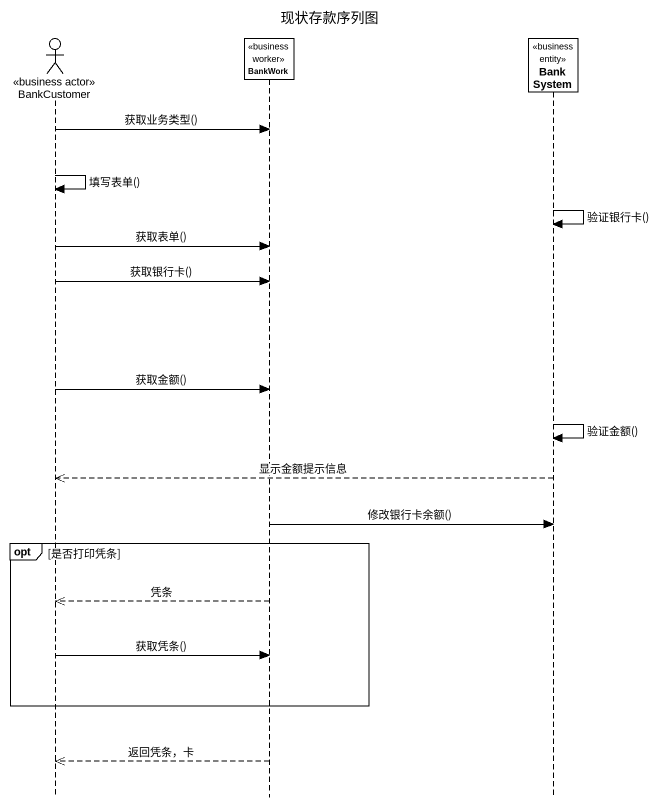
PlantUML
@startuml
title 现状存款序列图
hide footbox
actor BankCustomer <<business actor>>
participant BankWork <<business worker>>
participant BankSystem <<business entity>>

BankCustomer -> BankWork : 获取业务类型()
BankCustomer -> BankCustomer : 填写表单()
BankSystem -> BankSystem : 验证银行卡()
BankCustomer -> BankWork : 获取表单()
BankCustomer -> BankWork : 获取银行卡()
BankCustomer -> BankWork : 获取金额()
BankSystem -> BankSystem : 验证金额()
BankSystem -->> BankCustomer : 显示金额提示信息
BankWork -> BankSystem : 修改银行卡余额()
opt 是否打印凭条
  BankWork -->> BankCustomer : 凭条
  BankCustomer -> BankWork : 获取凭条()
end
BankWork -->> BankCustomer : 返回凭条，卡
@enduml
